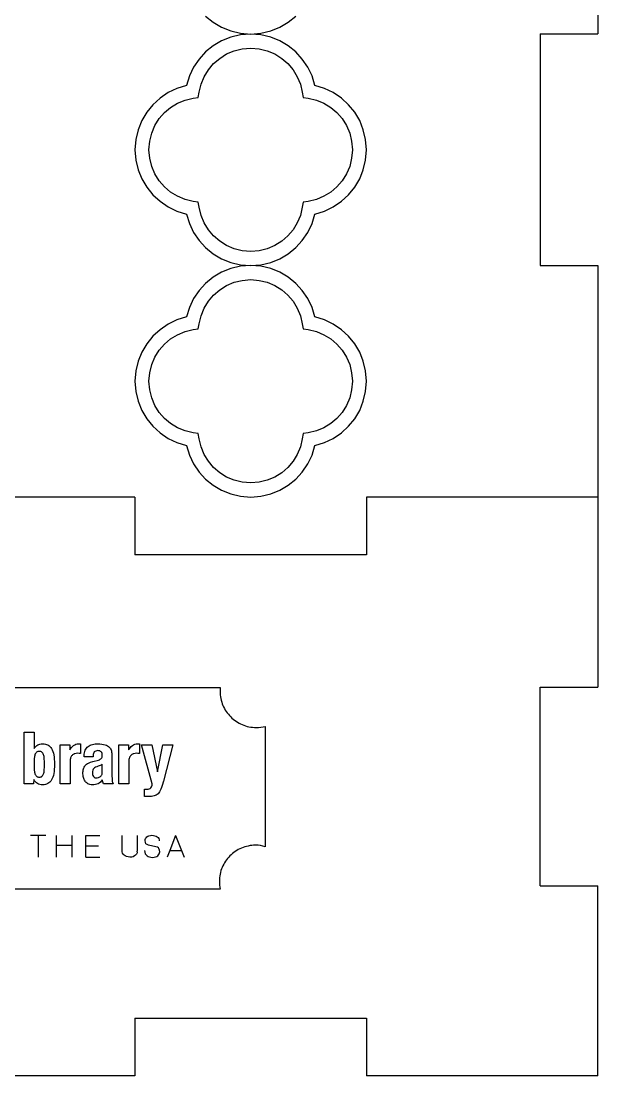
# Model space of a CAD drawing. Extents: x -112 to 112, y -170 to 170.
# Drawn here: x 56.4 to 111.8, y -170.2 to -68.9 of the extents above; entities that cross this region are included whole.
import ezdxf

# ---------------------------------------------------------------- set-up
doc = ezdxf.new("R2010")
doc.units = 0
doc.header["$MEASUREMENT"] = 0
doc.layers.get('0').update_dxf_attribs({"linetype": 'CONTINUOUS'})

msp = doc.modelspace()

# ---------------------------------------------------------------- linework, layer by layer
for p, q in [((111.76, -47.95), (111.76, -70.17)), ((74.1, -68.46), (74.83, -69.05)), ((82.03, -69.05), (82.75, -68.46)), ((74.83, -69.05), (75.63, -69.53)), ((75.63, -69.53), (76.51, -69.88)), ((80.35, -69.88), (81.22, -69.53)), ((81.22, -69.53), (82.03, -69.05)), ((75.63, -70.83), (74.83, -71.31)), ((76.51, -70.48), (75.63, -70.83)), ((76.51, -69.88), (77.44, -70.1)), ((77.44, -70.26), (76.51, -70.48)), ((77.44, -70.1), (78.43, -70.18)), ((78.43, -70.18), (77.44, -70.26)), ((78.43, -70.18), (79.41, -70.1)), ((79.41, -70.26), (78.43, -70.18)), ((79.41, -70.1), (80.35, -69.88)), ((80.35, -70.48), (79.41, -70.26)), ((81.22, -70.83), (80.35, -70.48)), ((82.03, -71.31), (81.22, -70.83)), ((106.21, -70.17), (111.76, -70.17)), ((106.21, -70.17), (106.21, -92.4)), ((74.83, -71.31), (74.1, -71.89)), ((76.11, -72.09), (76.83, -71.79)), ((76.83, -71.79), (77.61, -71.59)), ((77.61, -71.59), (78.43, -71.53)), ((78.43, -71.53), (79.25, -71.59)), ((79.25, -71.59), (80.02, -71.79)), ((80.02, -71.79), (80.75, -72.09)), ((82.75, -71.89), (82.03, -71.31)), ((73.47, -72.58), (72.95, -73.35)), ((74.1, -71.89), (73.47, -72.58)), ((74.86, -73.01), (75.45, -72.51)), ((75.45, -72.51), (76.11, -72.09)), ((80.75, -72.09), (81.41, -72.51)), ((81.41, -72.51), (81.99, -73.01)), ((83.38, -72.58), (82.75, -71.89)), ((83.9, -73.35), (83.38, -72.58)), ((72.95, -73.35), (72.54, -74.2)), ((73.96, -74.27), (74.36, -73.6)), ((74.36, -73.6), (74.86, -73.01)), ((81.99, -73.01), (82.49, -73.6)), ((82.49, -73.6), (82.9, -74.27)), ((84.32, -74.2), (83.9, -73.35)), ((72.54, -74.2), (72.25, -75.11)), ((73.66, -74.99), (73.96, -74.27)), ((82.9, -74.27), (83.2, -74.99)), ((84.6, -75.11), (84.32, -74.2)), ((70.49, -75.8), (69.72, -76.33)), ((71.34, -75.39), (70.49, -75.8)), ((72.25, -75.11), (71.34, -75.39)), ((73.39, -76.26), (73.47, -75.77)), ((73.47, -75.77), (73.66, -74.99)), ((83.2, -74.99), (83.38, -75.77)), ((83.38, -75.77), (83.46, -76.26)), ((85.51, -75.39), (84.6, -75.11)), ((86.36, -75.8), (85.51, -75.39)), ((87.14, -76.33), (86.36, -75.8)), ((69.72, -76.33), (69.03, -76.96)), ((70.74, -77.22), (71.4, -76.81)), ((71.4, -76.81), (72.13, -76.51)), ((72.13, -76.51), (72.91, -76.33)), ((72.91, -76.33), (73.39, -76.26)), ((83.46, -76.26), (83.95, -76.33)), ((83.95, -76.33), (84.73, -76.51)), ((84.73, -76.51), (85.45, -76.81)), ((85.45, -76.81), (86.12, -77.22)), ((87.82, -76.96), (87.14, -76.33)), ((68.44, -77.68), (67.97, -78.49)), ((69.03, -76.96), (68.44, -77.68)), ((69.64, -78.3), (70.15, -77.72)), ((70.15, -77.72), (70.74, -77.22)), ((86.12, -77.22), (86.71, -77.72)), ((86.71, -77.72), (87.21, -78.3)), ((88.41, -77.68), (87.82, -76.96)), ((88.89, -78.49), (88.41, -77.68)), ((67.97, -78.49), (67.61, -79.36)), ((68.92, -79.69), (69.23, -78.96)), ((69.23, -78.96), (69.64, -78.3)), ((87.21, -78.3), (87.62, -78.96)), ((87.62, -78.96), (87.93, -79.69)), ((89.24, -79.36), (88.89, -78.49)), ((67.61, -79.36), (67.39, -80.3)), ((68.73, -80.46), (68.92, -79.69)), ((87.93, -79.69), (88.12, -80.46)), ((89.46, -80.3), (89.24, -79.36)), ((67.39, -80.3), (67.31, -81.28)), ((68.66, -81.28), (68.73, -80.46)), ((88.12, -80.46), (88.19, -81.28)), ((89.54, -81.28), (89.46, -80.3)), ((67.31, -81.28), (67.39, -82.27)), ((68.73, -82.1), (68.66, -81.28)), ((88.19, -81.28), (88.12, -82.1)), ((89.46, -82.27), (89.54, -81.28)), ((67.39, -82.27), (67.61, -83.2)), ((68.92, -82.88), (68.73, -82.1)), ((69.23, -83.6), (68.92, -82.88)), ((87.93, -82.88), (87.62, -83.6)), ((88.12, -82.1), (87.93, -82.88)), ((89.24, -83.2), (89.46, -82.27)), ((67.61, -83.2), (67.97, -84.08)), ((69.64, -84.26), (69.23, -83.6)), ((87.62, -83.6), (87.21, -84.26)), ((88.89, -84.08), (89.24, -83.2)), ((67.97, -84.08), (68.44, -84.88)), ((68.44, -84.88), (69.03, -85.61)), ((70.15, -84.85), (69.64, -84.26)), ((70.74, -85.35), (70.15, -84.85)), ((86.71, -84.85), (86.12, -85.35)), ((87.21, -84.26), (86.71, -84.85)), ((87.82, -85.61), (88.41, -84.88)), ((88.41, -84.88), (88.89, -84.08)), ((69.03, -85.61), (69.72, -86.23)), ((71.4, -85.75), (70.74, -85.35)), ((72.13, -86.05), (71.4, -85.75)), ((72.91, -86.24), (72.13, -86.05)), ((84.73, -86.05), (83.95, -86.24)), ((85.45, -85.75), (84.73, -86.05)), ((86.12, -85.35), (85.45, -85.75)), ((87.14, -86.23), (87.82, -85.61)), ((69.72, -86.23), (70.49, -86.76)), ((70.49, -86.76), (71.34, -87.17)), ((73.39, -86.32), (72.91, -86.24)), ((73.47, -86.8), (73.39, -86.32)), ((73.66, -87.58), (73.47, -86.8)), ((83.38, -86.8), (83.2, -87.58)), ((83.46, -86.32), (83.38, -86.8)), ((83.95, -86.24), (83.46, -86.32)), ((85.51, -87.17), (86.36, -86.76)), ((86.36, -86.76), (87.14, -86.23)), ((71.34, -87.17), (72.25, -87.46)), ((72.25, -87.46), (72.54, -88.37)), ((73.96, -88.31), (73.66, -87.58)), ((83.2, -87.58), (82.9, -88.31)), ((84.32, -88.37), (84.6, -87.46)), ((84.6, -87.46), (85.51, -87.17)), ((72.54, -88.37), (72.95, -89.22)), ((74.36, -88.97), (73.96, -88.31)), ((74.86, -89.56), (74.36, -88.97)), ((82.49, -88.97), (81.99, -89.56)), ((82.9, -88.31), (82.49, -88.97)), ((83.9, -89.22), (84.32, -88.37)), ((72.95, -89.22), (73.47, -89.99)), ((73.47, -89.99), (74.1, -90.68)), ((75.45, -90.07), (74.86, -89.56)), ((76.11, -90.48), (75.45, -90.07)), ((81.41, -90.07), (80.75, -90.48)), ((81.99, -89.56), (81.41, -90.07)), ((82.75, -90.68), (83.38, -89.99)), ((83.38, -89.99), (83.9, -89.22)), ((74.1, -90.68), (74.83, -91.27)), ((76.83, -90.79), (76.11, -90.48)), ((77.61, -90.98), (76.83, -90.79)), ((78.43, -91.05), (77.61, -90.98)), ((79.25, -90.98), (78.43, -91.05)), ((80.02, -90.79), (79.25, -90.98)), ((80.75, -90.48), (80.02, -90.79)), ((82.03, -91.27), (82.75, -90.68)), ((74.83, -91.27), (75.63, -91.74)), ((75.63, -91.74), (76.51, -92.1)), ((76.51, -92.1), (77.44, -92.32)), ((79.41, -92.32), (80.35, -92.1)), ((80.35, -92.1), (81.22, -91.74)), ((81.22, -91.74), (82.03, -91.27)), ((75.63, -93.05), (74.83, -93.53)), ((76.51, -92.69), (75.63, -93.05)), ((77.44, -92.47), (76.51, -92.69)), ((77.44, -92.32), (78.43, -92.4)), ((78.43, -92.4), (77.44, -92.47)), ((78.43, -92.4), (79.41, -92.32)), ((79.41, -92.47), (78.43, -92.4)), ((80.35, -92.69), (79.41, -92.47)), ((81.22, -93.05), (80.35, -92.69)), ((82.03, -93.53), (81.22, -93.05)), ((106.21, -92.4), (111.76, -92.4)), ((111.76, -92.4), (111.76, -114.62)), ((74.1, -94.11), (73.47, -94.8)), ((74.83, -93.53), (74.1, -94.11)), ((76.11, -94.32), (76.83, -94.01)), ((76.83, -94.01), (77.61, -93.82)), ((77.61, -93.82), (78.43, -93.75)), ((78.43, -93.75), (79.25, -93.82)), ((79.25, -93.82), (80.02, -94.01)), ((80.02, -94.01), (80.75, -94.32)), ((82.75, -94.11), (82.03, -93.53)), ((83.38, -94.8), (82.75, -94.11)), ((73.47, -94.8), (72.95, -95.57)), ((74.86, -95.23), (75.45, -94.73)), ((75.45, -94.73), (76.11, -94.32)), ((80.75, -94.32), (81.41, -94.73)), ((81.41, -94.73), (81.99, -95.23)), ((83.9, -95.57), (83.38, -94.8)), ((72.95, -95.57), (72.54, -96.42)), ((73.96, -96.48), (74.36, -95.82)), ((74.36, -95.82), (74.86, -95.23)), ((81.99, -95.23), (82.49, -95.82)), ((82.49, -95.82), (82.9, -96.48)), ((84.32, -96.42), (83.9, -95.57)), ((72.54, -96.42), (72.25, -97.33)), ((73.66, -97.21), (73.96, -96.48)), ((82.9, -96.48), (83.2, -97.21)), ((84.6, -97.33), (84.32, -96.42)), ((70.49, -98.03), (69.72, -98.56)), ((71.34, -97.62), (70.49, -98.03)), ((72.25, -97.33), (71.34, -97.62)), ((73.39, -98.47), (73.47, -97.99)), ((73.47, -97.99), (73.66, -97.21)), ((83.2, -97.21), (83.38, -97.99)), ((83.38, -97.99), (83.46, -98.47)), ((85.51, -97.62), (84.6, -97.33)), ((86.36, -98.03), (85.51, -97.62)), ((87.14, -98.56), (86.36, -98.03)), ((69.03, -99.19), (68.44, -99.91)), ((69.72, -98.56), (69.03, -99.19)), ((70.74, -99.44), (71.4, -99.04)), ((71.4, -99.04), (72.13, -98.74)), ((72.13, -98.74), (72.91, -98.55)), ((72.91, -98.55), (73.39, -98.47)), ((83.46, -98.47), (83.95, -98.55)), ((83.95, -98.55), (84.73, -98.74)), ((84.73, -98.74), (85.45, -99.04)), ((85.45, -99.04), (86.12, -99.44)), ((87.82, -99.19), (87.14, -98.56)), ((88.41, -99.91), (87.82, -99.19)), ((68.44, -99.91), (67.97, -100.71)), ((69.64, -100.53), (70.15, -99.94)), ((70.15, -99.94), (70.74, -99.44)), ((86.12, -99.44), (86.71, -99.94)), ((86.71, -99.94), (87.21, -100.53)), ((88.89, -100.71), (88.41, -99.91)), ((67.97, -100.71), (67.61, -101.59)), ((68.92, -101.91), (69.23, -101.19)), ((69.23, -101.19), (69.64, -100.53)), ((87.21, -100.53), (87.62, -101.19)), ((87.62, -101.19), (87.93, -101.91)), ((89.24, -101.59), (88.89, -100.71)), ((67.61, -101.59), (67.39, -102.52)), ((68.73, -102.69), (68.92, -101.91)), ((87.93, -101.91), (88.12, -102.69)), ((89.46, -102.52), (89.24, -101.59)), ((67.39, -102.52), (67.31, -103.51)), ((68.66, -103.51), (68.73, -102.69)), ((88.12, -102.69), (88.19, -103.51)), ((89.54, -103.51), (89.46, -102.52)), ((67.31, -103.51), (67.39, -104.49)), ((68.73, -104.33), (68.66, -103.51)), ((88.19, -103.51), (88.12, -104.33)), ((89.46, -104.49), (89.54, -103.51)), ((67.39, -104.49), (67.61, -105.43)), ((68.92, -105.1), (68.73, -104.33)), ((69.23, -105.83), (68.92, -105.1)), ((87.93, -105.1), (87.62, -105.83)), ((88.12, -104.33), (87.93, -105.1)), ((89.24, -105.43), (89.46, -104.49)), ((67.61, -105.43), (67.97, -106.3)), ((67.97, -106.3), (68.44, -107.11)), ((69.64, -106.49), (69.23, -105.83)), ((87.62, -105.83), (87.21, -106.49)), ((88.41, -107.11), (88.89, -106.3)), ((88.89, -106.3), (89.24, -105.43)), ((68.44, -107.11), (69.03, -107.83)), ((70.15, -107.07), (69.64, -106.49)), ((70.74, -107.57), (70.15, -107.07)), ((86.71, -107.07), (86.12, -107.57)), ((87.21, -106.49), (86.71, -107.07)), ((87.82, -107.83), (88.41, -107.11)), ((69.03, -107.83), (69.72, -108.46)), ((71.4, -107.98), (70.74, -107.57)), ((72.13, -108.28), (71.4, -107.98)), ((72.91, -108.46), (72.13, -108.28)), ((84.73, -108.28), (83.95, -108.46)), ((85.45, -107.98), (84.73, -108.28)), ((86.12, -107.57), (85.45, -107.98)), ((87.14, -108.46), (87.82, -107.83)), ((69.72, -108.46), (70.49, -108.99)), ((70.49, -108.99), (71.34, -109.4)), ((73.39, -108.53), (72.91, -108.46)), ((73.47, -109.03), (73.39, -108.53)), ((73.66, -109.81), (73.47, -109.03)), ((83.38, -109.03), (83.2, -109.81)), ((83.46, -108.53), (83.38, -109.03)), ((83.95, -108.46), (83.46, -108.53)), ((85.51, -109.4), (86.36, -108.99)), ((86.36, -108.99), (87.14, -108.46)), ((71.34, -109.4), (72.25, -109.68)), ((72.25, -109.68), (72.54, -110.59)), ((73.96, -110.53), (73.66, -109.81)), ((83.2, -109.81), (82.9, -110.53)), ((84.32, -110.59), (84.6, -109.68)), ((84.6, -109.68), (85.51, -109.4)), ((72.54, -110.59), (72.95, -111.44)), ((74.36, -111.19), (73.96, -110.53)), ((74.86, -111.78), (74.36, -111.19)), ((82.49, -111.19), (81.99, -111.78)), ((82.9, -110.53), (82.49, -111.19)), ((83.9, -111.44), (84.32, -110.59)), ((72.95, -111.44), (73.47, -112.22)), ((73.47, -112.22), (74.1, -112.9)), ((75.45, -112.29), (74.86, -111.78)), ((76.11, -112.7), (75.45, -112.29)), ((81.41, -112.29), (80.75, -112.7)), ((81.99, -111.78), (81.41, -112.29)), ((82.75, -112.9), (83.38, -112.22)), ((83.38, -112.22), (83.9, -111.44)), ((74.1, -112.9), (74.83, -113.49)), ((76.83, -113), (76.11, -112.7)), ((77.61, -113.2), (76.83, -113)), ((78.43, -113.26), (77.61, -113.2)), ((79.25, -113.2), (78.43, -113.26)), ((80.02, -113), (79.25, -113.2)), ((80.75, -112.7), (80.02, -113)), ((82.03, -113.49), (82.75, -112.9)), ((74.83, -113.49), (75.63, -113.97)), ((75.63, -113.97), (76.51, -114.32)), ((76.51, -114.32), (77.44, -114.54)), ((79.41, -114.54), (80.35, -114.32)), ((80.35, -114.32), (81.22, -113.97)), ((81.22, -113.97), (82.03, -113.49)), ((67.31, -114.62), (45.09, -114.62)), ((67.31, -114.62), (67.31, -120.18)), ((77.44, -114.54), (78.43, -114.62)), ((78.43, -114.62), (79.41, -114.54)), ((89.54, -114.62), (89.54, -120.18)), ((111.76, -114.62), (89.54, -114.62)), ((111.76, -114.62), (111.76, -132.88)), ((89.54, -120.18), (67.31, -120.18)), ((36.89, -132.89), (75.51, -132.89)), ((75.5, -133.08), (75.49, -133.27)), ((75.49, -133.27), (75.5, -133.45)), ((75.51, -132.89), (75.5, -133.08)), ((75.5, -133.45), (75.51, -133.62)), ((75.51, -133.62), (75.53, -133.8)), ((106.21, -132.88), (111.76, -132.88)), ((106.21, -151.93), (106.21, -132.88)), ((75.53, -133.8), (75.56, -133.97)), ((75.56, -133.97), (75.6, -134.13)), ((75.6, -134.13), (75.65, -134.3)), ((75.65, -134.3), (75.7, -134.46)), ((75.7, -134.46), (75.76, -134.62)), ((75.76, -134.62), (75.83, -134.77)), ((75.83, -134.77), (75.91, -134.92)), ((75.91, -134.92), (75.99, -135.07)), ((75.99, -135.07), (76.08, -135.21)), ((76.08, -135.21), (76.18, -135.34)), ((76.18, -135.34), (76.28, -135.47)), ((76.28, -135.47), (76.39, -135.6)), ((76.39, -135.6), (76.51, -135.72)), ((76.51, -135.72), (76.63, -135.84)), ((76.63, -135.84), (76.75, -135.94)), ((76.75, -135.94), (76.88, -136.05)), ((76.88, -136.05), (77.02, -136.14)), ((77.02, -136.14), (77.16, -136.23)), ((77.16, -136.23), (77.31, -136.32)), ((77.31, -136.32), (77.46, -136.39)), ((77.46, -136.39), (77.61, -136.46)), ((77.61, -136.46), (77.77, -136.53)), ((77.77, -136.53), (77.93, -136.58)), ((77.93, -136.58), (78.09, -136.63)), ((78.09, -136.63), (78.26, -136.67)), ((78.26, -136.67), (78.43, -136.7)), ((79.4, -136.71), (79.62, -136.67)), ((79.62, -136.67), (79.83, -136.63)), ((79.83, -136.63), (79.83, -148.18)), ((56.66, -137.18), (57.62, -137.18)), ((56.66, -142.14), (56.66, -137.18)), ((57.62, -137.18), (57.62, -138.75)), ((78.43, -136.7), (78.61, -136.72)), ((78.61, -136.72), (78.78, -136.73)), ((78.78, -136.73), (78.96, -136.74)), ((78.96, -136.74), (79.18, -136.73)), ((79.18, -136.73), (79.4, -136.71)), ((57.62, -138.75), (57.71, -138.65)), ((57.71, -138.65), (57.79, -138.56)), ((57.79, -138.56), (57.88, -138.48)), ((57.88, -138.48), (57.98, -138.42)), ((57.98, -138.42), (58.08, -138.37)), ((58.08, -138.37), (58.19, -138.34)), ((58.19, -138.34), (58.31, -138.31)), ((58.31, -138.31), (58.44, -138.31)), ((58.44, -138.31), (58.58, -138.31)), ((58.58, -138.31), (58.71, -138.34)), ((58.71, -138.34), (58.83, -138.37)), ((58.83, -138.37), (58.95, -138.42)), ((58.95, -138.42), (59.05, -138.48)), ((59.05, -138.48), (59.14, -138.56)), ((59.14, -138.56), (59.23, -138.66)), ((59.23, -138.66), (59.3, -138.77)), ((60.13, -138.41), (61.05, -138.41)), ((60.13, -142.14), (60.13, -138.41)), ((61.05, -138.41), (61.05, -138.9)), ((61.14, -138.78), (61.22, -138.66)), ((61.22, -138.66), (61.31, -138.56)), ((61.31, -138.56), (61.42, -138.47)), ((61.42, -138.47), (61.53, -138.4)), ((61.53, -138.4), (61.65, -138.35)), ((61.65, -138.35), (61.78, -138.32)), ((61.78, -138.32), (61.92, -138.31)), ((61.92, -138.31), (62.1, -138.32)), ((62.1, -138.32), (62.1, -139.24)), ((62.66, -138.72), (62.74, -138.63)), ((62.74, -138.63), (62.82, -138.56)), ((62.82, -138.56), (62.91, -138.5)), ((62.91, -138.5), (63.01, -138.45)), ((63.01, -138.45), (63.12, -138.4)), ((63.12, -138.4), (63.24, -138.37)), ((63.24, -138.37), (63.36, -138.34)), ((63.36, -138.34), (63.48, -138.32)), ((63.48, -138.32), (63.61, -138.31)), ((63.61, -138.31), (63.75, -138.31)), ((63.75, -138.31), (63.95, -138.31)), ((63.95, -138.31), (64.13, -138.33)), ((64.13, -138.33), (64.29, -138.36)), ((64.29, -138.36), (64.44, -138.39)), ((64.44, -138.39), (64.57, -138.44)), ((64.57, -138.44), (64.68, -138.49)), ((64.68, -138.49), (64.77, -138.56)), ((64.77, -138.56), (64.85, -138.63)), ((64.85, -138.63), (64.92, -138.71)), ((64.92, -138.71), (64.97, -138.79)), ((65.78, -142.14), (65.78, -138.41)), ((65.78, -138.41), (66.7, -138.41)), ((66.7, -138.41), (66.7, -138.9)), ((66.79, -138.78), (66.87, -138.66)), ((66.87, -138.66), (66.96, -138.56)), ((66.96, -138.56), (67.07, -138.47)), ((67.07, -138.47), (67.18, -138.4)), ((67.18, -138.4), (67.3, -138.35)), ((67.3, -138.35), (67.43, -138.32)), ((67.43, -138.32), (67.57, -138.31)), ((67.57, -138.31), (67.74, -138.32)), ((67.74, -138.32), (67.74, -139.24)), ((67.93, -138.41), (68.93, -138.41)), ((68.98, -142.14), (67.93, -138.41)), ((68.93, -138.41), (69.49, -140.99)), ((69.49, -140.99), (69.99, -138.41)), ((69.99, -138.41), (70.94, -138.41)), ((70.94, -138.41), (70.04, -141.89)), ((57.67, -139.53), (57.64, -139.74)), ((57.69, -139.44), (57.67, -139.53)), ((57.71, -139.35), (57.69, -139.44)), ((57.74, -139.28), (57.71, -139.35)), ((57.78, -139.22), (57.74, -139.28)), ((57.82, -139.17), (57.78, -139.22)), ((57.87, -139.12), (57.82, -139.17)), ((57.92, -139.09), (57.87, -139.12)), ((57.98, -139.06), (57.92, -139.09)), ((58.05, -139.05), (57.98, -139.06)), ((58.13, -139.04), (58.05, -139.05)), ((58.2, -139.05), (58.13, -139.04)), ((58.27, -139.06), (58.2, -139.05)), ((58.33, -139.09), (58.27, -139.06)), ((58.38, -139.12), (58.33, -139.09)), ((58.43, -139.17), (58.38, -139.12)), ((58.47, -139.22), (58.43, -139.17)), ((58.5, -139.28), (58.47, -139.22)), ((58.53, -139.35), (58.5, -139.28)), ((58.56, -139.44), (58.53, -139.35)), ((58.58, -139.53), (58.56, -139.44)), ((58.61, -139.74), (58.58, -139.53)), ((59.3, -138.77), (59.37, -138.9)), ((59.37, -138.9), (59.43, -139.04)), ((59.43, -139.04), (59.48, -139.2)), ((59.48, -139.2), (59.51, -139.38)), ((59.51, -139.38), (59.54, -139.58)), ((59.54, -139.58), (59.57, -139.79)), ((61.05, -138.9), (61.14, -138.78)), ((61.13, -139.65), (61.11, -139.72)), ((61.15, -139.58), (61.13, -139.65)), ((61.19, -139.52), (61.15, -139.58)), ((61.23, -139.46), (61.19, -139.52)), ((61.27, -139.42), (61.23, -139.46)), ((61.32, -139.37), (61.27, -139.42)), ((61.37, -139.34), (61.32, -139.37)), ((61.43, -139.31), (61.37, -139.34)), ((61.49, -139.28), (61.43, -139.31)), ((61.55, -139.26), (61.49, -139.28)), ((61.67, -139.23), (61.55, -139.26)), ((61.8, -139.22), (61.67, -139.23)), ((61.95, -139.23), (61.8, -139.22)), ((62.1, -139.24), (61.95, -139.23)), ((62.44, -139.31), (62.46, -139.16)), ((62.44, -139.46), (62.44, -139.31)), ((62.44, -139.55), (62.44, -139.46)), ((63.3, -139.55), (62.44, -139.55)), ((62.46, -139.16), (62.5, -139.03)), ((62.5, -139.03), (62.54, -138.92)), ((62.54, -138.92), (62.59, -138.81)), ((62.59, -138.81), (62.66, -138.72)), ((63.32, -139.25), (63.3, -139.34)), ((63.3, -139.34), (63.3, -139.45)), ((63.3, -139.45), (63.3, -139.55)), ((63.36, -139.16), (63.32, -139.25)), ((63.41, -139.09), (63.36, -139.16)), ((63.47, -139.04), (63.41, -139.09)), ((63.55, -139), (63.47, -139.04)), ((63.64, -138.97), (63.55, -139)), ((63.74, -138.96), (63.64, -138.97)), ((63.85, -138.97), (63.74, -138.96)), ((63.94, -138.99), (63.85, -138.97)), ((64.02, -139.03), (63.94, -138.99)), ((64.08, -139.08), (64.02, -139.03)), ((64.05, -139.75), (64.1, -139.7)), ((64.13, -139.15), (64.08, -139.08)), ((64.1, -139.7), (64.14, -139.65)), ((64.16, -139.23), (64.13, -139.15)), ((64.14, -139.65), (64.17, -139.58)), ((64.18, -139.32), (64.16, -139.23)), ((64.17, -139.58), (64.18, -139.51)), ((64.18, -139.42), (64.18, -139.32)), ((64.18, -139.51), (64.18, -139.42)), ((64.97, -138.79), (65.02, -138.89)), ((65.02, -138.89), (65.05, -138.99)), ((65.05, -138.99), (65.07, -139.1)), ((65.07, -139.1), (65.09, -139.21)), ((65.09, -139.21), (65.1, -139.33)), ((65.1, -139.33), (65.1, -139.45)), ((65.1, -139.45), (65.1, -141.42)), ((66.7, -138.9), (66.79, -138.78)), ((66.78, -139.65), (66.76, -139.72)), ((66.8, -139.58), (66.78, -139.65)), ((66.84, -139.52), (66.8, -139.58)), ((66.87, -139.46), (66.84, -139.52)), ((66.92, -139.42), (66.87, -139.46)), ((66.97, -139.37), (66.92, -139.42)), ((67.02, -139.34), (66.97, -139.37)), ((67.08, -139.31), (67.02, -139.34)), ((67.13, -139.28), (67.08, -139.31)), ((67.2, -139.26), (67.13, -139.28)), ((67.32, -139.23), (67.2, -139.26)), ((67.45, -139.22), (67.32, -139.23)), ((67.6, -139.23), (67.45, -139.22)), ((67.74, -139.24), (67.6, -139.23)), ((57.64, -139.74), (57.62, -139.99)), ((57.62, -139.99), (57.62, -140.27)), ((57.62, -140.27), (57.62, -140.56)), ((57.62, -140.56), (57.64, -140.81)), ((58.62, -139.99), (58.61, -139.74)), ((58.61, -140.81), (58.62, -140.56)), ((58.63, -140.27), (58.62, -139.99)), ((58.62, -140.56), (58.63, -140.27)), ((59.57, -139.79), (59.58, -140.02)), ((59.58, -140.52), (59.57, -140.75)), ((59.58, -140.02), (59.58, -140.27)), ((59.58, -140.27), (59.58, -140.52)), ((61.11, -139.72), (61.09, -139.81)), ((61.09, -139.81), (61.09, -139.9)), ((61.09, -139.9), (61.09, -142.14)), ((62.35, -140.81), (62.37, -140.71)), ((62.37, -140.71), (62.4, -140.62)), ((62.4, -140.62), (62.44, -140.54)), ((62.44, -140.54), (62.49, -140.46)), ((62.49, -140.46), (62.54, -140.39)), ((62.54, -140.39), (62.6, -140.32)), ((62.6, -140.32), (62.67, -140.26)), ((62.67, -140.26), (62.75, -140.21)), ((62.75, -140.21), (62.84, -140.16)), ((62.84, -140.16), (62.93, -140.12)), ((62.93, -140.12), (63.03, -140.07)), ((63.03, -140.07), (63.26, -140)), ((63.26, -140), (63.8, -139.86)), ((63.36, -140.67), (63.3, -140.75)), ((63.43, -140.6), (63.36, -140.67)), ((63.53, -140.54), (63.43, -140.6)), ((63.64, -140.5), (63.53, -140.54)), ((63.78, -140.46), (63.64, -140.5)), ((63.87, -140.43), (63.78, -140.46)), ((63.8, -139.86), (63.9, -139.83)), ((63.97, -140.39), (63.87, -140.43)), ((63.9, -139.83), (63.98, -139.79)), ((64.08, -140.34), (63.97, -140.39)), ((63.98, -139.79), (64.05, -139.75)), ((64.18, -140.27), (64.08, -140.34)), ((64.18, -141.01), (64.18, -140.27)), ((66.76, -139.72), (66.74, -139.81)), ((66.74, -139.81), (66.74, -139.9)), ((66.74, -139.9), (66.74, -142.14)), ((57.59, -141.74), (57.58, -142.14)), ((57.67, -141.86), (57.59, -141.74)), ((57.64, -140.81), (57.67, -141.02)), ((57.67, -141.02), (57.69, -141.11)), ((57.69, -141.11), (57.71, -141.19)), ((57.71, -141.19), (57.74, -141.26)), ((57.74, -141.26), (57.78, -141.33)), ((57.78, -141.33), (57.82, -141.38)), ((57.82, -141.38), (57.87, -141.42)), ((57.87, -141.42), (57.92, -141.46)), ((57.92, -141.46), (57.98, -141.48)), ((57.98, -141.48), (58.05, -141.5)), ((58.05, -141.5), (58.13, -141.5)), ((58.13, -141.5), (58.2, -141.5)), ((58.2, -141.5), (58.27, -141.48)), ((58.27, -141.48), (58.33, -141.46)), ((58.33, -141.46), (58.38, -141.42)), ((58.38, -141.42), (58.43, -141.38)), ((58.43, -141.38), (58.47, -141.33)), ((58.47, -141.33), (58.5, -141.26)), ((58.5, -141.26), (58.53, -141.19)), ((58.53, -141.19), (58.56, -141.11)), ((58.56, -141.11), (58.58, -141.02)), ((58.58, -141.02), (58.61, -140.81)), ((59.37, -141.65), (59.3, -141.77)), ((59.43, -141.5), (59.37, -141.65)), ((59.48, -141.34), (59.43, -141.5)), ((59.51, -141.16), (59.48, -141.34)), ((59.54, -140.97), (59.51, -141.16)), ((59.57, -140.75), (59.54, -140.97)), ((62.32, -141.04), (62.33, -140.92)), ((62.32, -141.17), (62.32, -141.04)), ((62.33, -141.36), (62.32, -141.17)), ((62.33, -140.92), (62.35, -140.81)), ((62.34, -141.45), (62.33, -141.36)), ((62.37, -141.55), (62.34, -141.45)), ((62.39, -141.64), (62.37, -141.55)), ((62.43, -141.73), (62.39, -141.64)), ((62.47, -141.81), (62.43, -141.73)), ((63.24, -140.95), (63.23, -141.06)), ((63.23, -141.06), (63.24, -141.17)), ((63.26, -140.84), (63.24, -140.95)), ((63.24, -141.17), (63.25, -141.26)), ((63.25, -141.26), (63.28, -141.35)), ((63.3, -140.75), (63.26, -140.84)), ((63.28, -141.35), (63.32, -141.43)), ((63.32, -141.43), (63.37, -141.49)), ((63.37, -141.49), (63.43, -141.54)), ((63.43, -141.54), (63.47, -141.56)), ((63.47, -141.56), (63.51, -141.57)), ((63.51, -141.57), (63.55, -141.58)), ((63.55, -141.58), (63.6, -141.58)), ((63.6, -141.58), (63.69, -141.58)), ((63.69, -141.58), (63.8, -141.55)), ((63.8, -141.55), (63.89, -141.51)), ((63.89, -141.51), (63.99, -141.45)), ((63.99, -141.45), (64.03, -141.41)), ((64.03, -141.41), (64.07, -141.37)), ((64.07, -141.37), (64.1, -141.32)), ((64.1, -141.32), (64.13, -141.27)), ((64.13, -141.27), (64.15, -141.21)), ((64.15, -141.21), (64.17, -141.15)), ((64.17, -141.15), (64.18, -141.08)), ((64.18, -141.08), (64.18, -141.01)), ((65.1, -141.42), (65.11, -141.65)), ((65.11, -141.65), (65.12, -141.83)), ((57.58, -142.14), (56.66, -142.14)), ((57.76, -141.97), (57.67, -141.86)), ((57.85, -142.05), (57.76, -141.97)), ((57.95, -142.12), (57.85, -142.05)), ((58.06, -142.17), (57.95, -142.12)), ((58.18, -142.21), (58.06, -142.17)), ((58.3, -142.23), (58.18, -142.21)), ((58.44, -142.24), (58.3, -142.23)), ((58.58, -142.23), (58.44, -142.24)), ((58.71, -142.21), (58.58, -142.23)), ((58.83, -142.17), (58.71, -142.21)), ((58.95, -142.12), (58.83, -142.17)), ((59.05, -142.06), (58.95, -142.12)), ((59.14, -141.98), (59.05, -142.06)), ((59.23, -141.89), (59.14, -141.98)), ((59.3, -141.77), (59.23, -141.89)), ((61.09, -142.14), (60.13, -142.14)), ((62.52, -141.89), (62.47, -141.81)), ((62.58, -141.96), (62.52, -141.89)), ((62.64, -142.03), (62.58, -141.96)), ((62.72, -142.09), (62.64, -142.03)), ((62.8, -142.14), (62.72, -142.09)), ((62.89, -142.18), (62.8, -142.14)), ((62.99, -142.21), (62.89, -142.18)), ((63.1, -142.23), (62.99, -142.21)), ((63.22, -142.24), (63.1, -142.23)), ((63.38, -142.23), (63.22, -142.24)), ((63.53, -142.22), (63.38, -142.23)), ((63.66, -142.19), (63.53, -142.22)), ((63.78, -142.14), (63.66, -142.19)), ((63.89, -142.07), (63.78, -142.14)), ((63.99, -141.99), (63.89, -142.07)), ((64.08, -141.88), (63.99, -141.99)), ((64.18, -141.75), (64.08, -141.88)), ((64.23, -141.95), (64.18, -141.75)), ((64.26, -142.05), (64.23, -141.95)), ((64.3, -142.14), (64.26, -142.05)), ((65.22, -142.14), (64.3, -142.14)), ((65.12, -141.83), (65.14, -141.91)), ((65.14, -141.91), (65.16, -141.98)), ((65.16, -141.98), (65.22, -142.14)), ((66.74, -142.14), (65.78, -142.14)), ((68.22, -142.65), (68.34, -142.66)), ((68.22, -143.36), (68.22, -142.65)), ((68.34, -142.66), (68.47, -142.67)), ((68.47, -142.67), (68.59, -142.66)), ((68.59, -142.66), (68.69, -142.63)), ((68.69, -142.63), (68.78, -142.59)), ((68.78, -142.59), (68.84, -142.53)), ((68.84, -142.53), (68.9, -142.45)), ((68.9, -142.45), (68.94, -142.36)), ((68.94, -142.36), (68.96, -142.26)), ((68.96, -142.26), (68.98, -142.14)), ((69.8, -142.66), (69.74, -142.8)), ((69.86, -142.5), (69.8, -142.66)), ((69.92, -142.32), (69.86, -142.5)), ((70.04, -141.89), (69.92, -142.32)), ((68.6, -143.36), (68.22, -143.36)), ((68.91, -143.35), (68.6, -143.36)), ((69.04, -143.34), (68.91, -143.35)), ((69.16, -143.31), (69.04, -143.34)), ((69.26, -143.28), (69.16, -143.31)), ((69.36, -143.24), (69.26, -143.28)), ((69.45, -143.18), (69.36, -143.24)), ((69.53, -143.11), (69.45, -143.18)), ((69.61, -143.02), (69.53, -143.11)), ((69.67, -142.92), (69.61, -143.02)), ((69.74, -142.8), (69.67, -142.92)), ((58.02, -147.11), (57.27, -147.11)), ((58.02, -147.11), (58.02, -149.19)), ((58.77, -147.11), (58.02, -147.11)), ((59.78, -148.04), (59.78, -147.11)), ((61.25, -147.11), (61.25, -148.04)), ((62.6, -147.12), (63.94, -147.12)), ((62.6, -148.13), (62.6, -147.12)), ((66.09, -148.53), (66.09, -147.11)), ((67.55, -148.53), (67.55, -147.11)), ((68.29, -147.6), (68.3, -147.5)), ((68.31, -147.77), (68.29, -147.6)), ((68.3, -147.5), (68.33, -147.4)), ((68.37, -147.9), (68.31, -147.77)), ((68.33, -147.4), (68.39, -147.32)), ((68.39, -147.32), (68.46, -147.24)), ((68.46, -147.24), (68.55, -147.18)), ((68.55, -147.18), (68.66, -147.13)), ((68.66, -147.13), (68.79, -147.1)), ((68.79, -147.1), (68.94, -147.09)), ((68.94, -147.09), (69.09, -147.1)), ((69.09, -147.1), (69.22, -147.13)), ((69.22, -147.13), (69.35, -147.17)), ((69.35, -147.17), (69.45, -147.23)), ((69.45, -147.23), (69.53, -147.31)), ((69.53, -147.31), (69.6, -147.4)), ((69.6, -147.4), (69.63, -147.51)), ((69.63, -147.51), (69.64, -147.63)), ((71.22, -147.11), (70.66, -148.54)), ((71.22, -147.11), (71.79, -148.54)), ((59.78, -149.19), (59.78, -148.04)), ((59.78, -148.04), (61.25, -148.04)), ((61.25, -148.04), (61.25, -149.19)), ((62.6, -149.19), (62.6, -148.13)), ((63.82, -148.13), (62.6, -148.13)), ((66.1, -148.66), (66.09, -148.53)), ((66.13, -148.79), (66.1, -148.66)), ((66.19, -148.9), (66.13, -148.79)), ((67.51, -148.78), (67.45, -148.89)), ((67.54, -148.66), (67.51, -148.78)), ((67.54, -148.66), (67.55, -148.53)), ((68.24, -148.56), (68.26, -148.72)), ((68.26, -148.72), (68.3, -148.86)), ((68.47, -147.98), (68.37, -147.9)), ((68.61, -148.03), (68.47, -147.98)), ((69.32, -148.18), (68.61, -148.03)), ((69.49, -148.24), (69.32, -148.18)), ((69.56, -148.3), (69.49, -148.24)), ((69.61, -148.36), (69.56, -148.3)), ((69.68, -148.51), (69.61, -148.36)), ((69.64, -148.88), (69.68, -148.78)), ((69.69, -148.69), (69.68, -148.51)), ((69.68, -148.78), (69.69, -148.69)), ((70.66, -148.54), (70.4, -149.19)), ((70.66, -148.54), (71.79, -148.54)), ((71.79, -148.54), (72.05, -149.19)), ((76.81, -148.73), (76.68, -148.84)), ((76.95, -148.64), (76.81, -148.73)), ((77.09, -148.55), (76.95, -148.64)), ((77.23, -148.46), (77.09, -148.55)), ((77.38, -148.39), (77.23, -148.46)), ((77.54, -148.32), (77.38, -148.39)), ((77.69, -148.26), (77.54, -148.32)), ((77.85, -148.2), (77.69, -148.26)), ((78.02, -148.15), (77.85, -148.2)), ((78.19, -148.12), (78.02, -148.15)), ((78.36, -148.08), (78.19, -148.12)), ((78.53, -148.06), (78.36, -148.08)), ((78.71, -148.05), (78.53, -148.06)), ((78.89, -148.04), (78.71, -148.05)), ((79.13, -148.05), (78.89, -148.04)), ((79.37, -148.08), (79.13, -148.05)), ((79.6, -148.12), (79.37, -148.08)), ((79.83, -148.18), (79.6, -148.12)), ((62.6, -149.19), (63.94, -149.19)), ((66.27, -148.99), (66.19, -148.9)), ((66.37, -149.07), (66.27, -148.99)), ((66.5, -149.13), (66.37, -149.07)), ((66.65, -149.17), (66.5, -149.13)), ((66.83, -149.19), (66.65, -149.17)), ((67, -149.18), (66.83, -149.19)), ((67.15, -149.14), (67, -149.18)), ((67.28, -149.07), (67.15, -149.14)), ((67.38, -148.99), (67.28, -149.07)), ((67.45, -148.89), (67.38, -148.99)), ((68.3, -148.86), (68.38, -148.97)), ((68.38, -148.97), (68.47, -149.06)), ((68.47, -149.06), (68.58, -149.13)), ((68.58, -149.13), (68.71, -149.17)), ((68.71, -149.17), (68.85, -149.2)), ((68.85, -149.2), (69.01, -149.21)), ((69.01, -149.21), (69.15, -149.2)), ((69.15, -149.2), (69.29, -149.16)), ((69.29, -149.16), (69.41, -149.11)), ((69.41, -149.11), (69.5, -149.05)), ((69.5, -149.05), (69.58, -148.97)), ((69.58, -148.97), (69.64, -148.88)), ((75.92, -149.72), (75.84, -149.86)), ((76.01, -149.58), (75.92, -149.72)), ((76.11, -149.44), (76.01, -149.58)), ((76.21, -149.31), (76.11, -149.44)), ((76.32, -149.18), (76.21, -149.31)), ((76.43, -149.06), (76.32, -149.18)), ((76.55, -148.95), (76.43, -149.06)), ((76.68, -148.84), (76.55, -148.95)), ((75.49, -150.82), (75.46, -150.99)), ((75.53, -150.65), (75.49, -150.82)), ((75.57, -150.48), (75.53, -150.65)), ((75.63, -150.32), (75.57, -150.48)), ((75.69, -150.17), (75.63, -150.32)), ((75.76, -150.01), (75.69, -150.17)), ((75.84, -149.86), (75.76, -150.01)), ((75.43, -151.16), (75.42, -151.34)), ((75.42, -151.34), (75.42, -151.52)), ((75.42, -151.52), (75.42, -151.7)), ((75.42, -151.7), (75.44, -151.89)), ((75.46, -150.99), (75.43, -151.16)), ((75.49, -152.25), (36.89, -152.25)), ((75.44, -151.89), (75.46, -152.07)), ((75.46, -152.07), (75.49, -152.25)), ((106.21, -151.93), (111.76, -151.93)), ((111.76, -170.18), (111.76, -151.93)), ((67.31, -164.63), (67.31, -170.18)), ((67.31, -164.63), (89.54, -164.63)), ((89.54, -164.63), (89.54, -170.18)), ((67.31, -170.18), (45.09, -170.18)), ((111.76, -170.18), (89.54, -170.18))]:
    msp.add_line(p, q)

doc.saveas('drawing.dxf')
